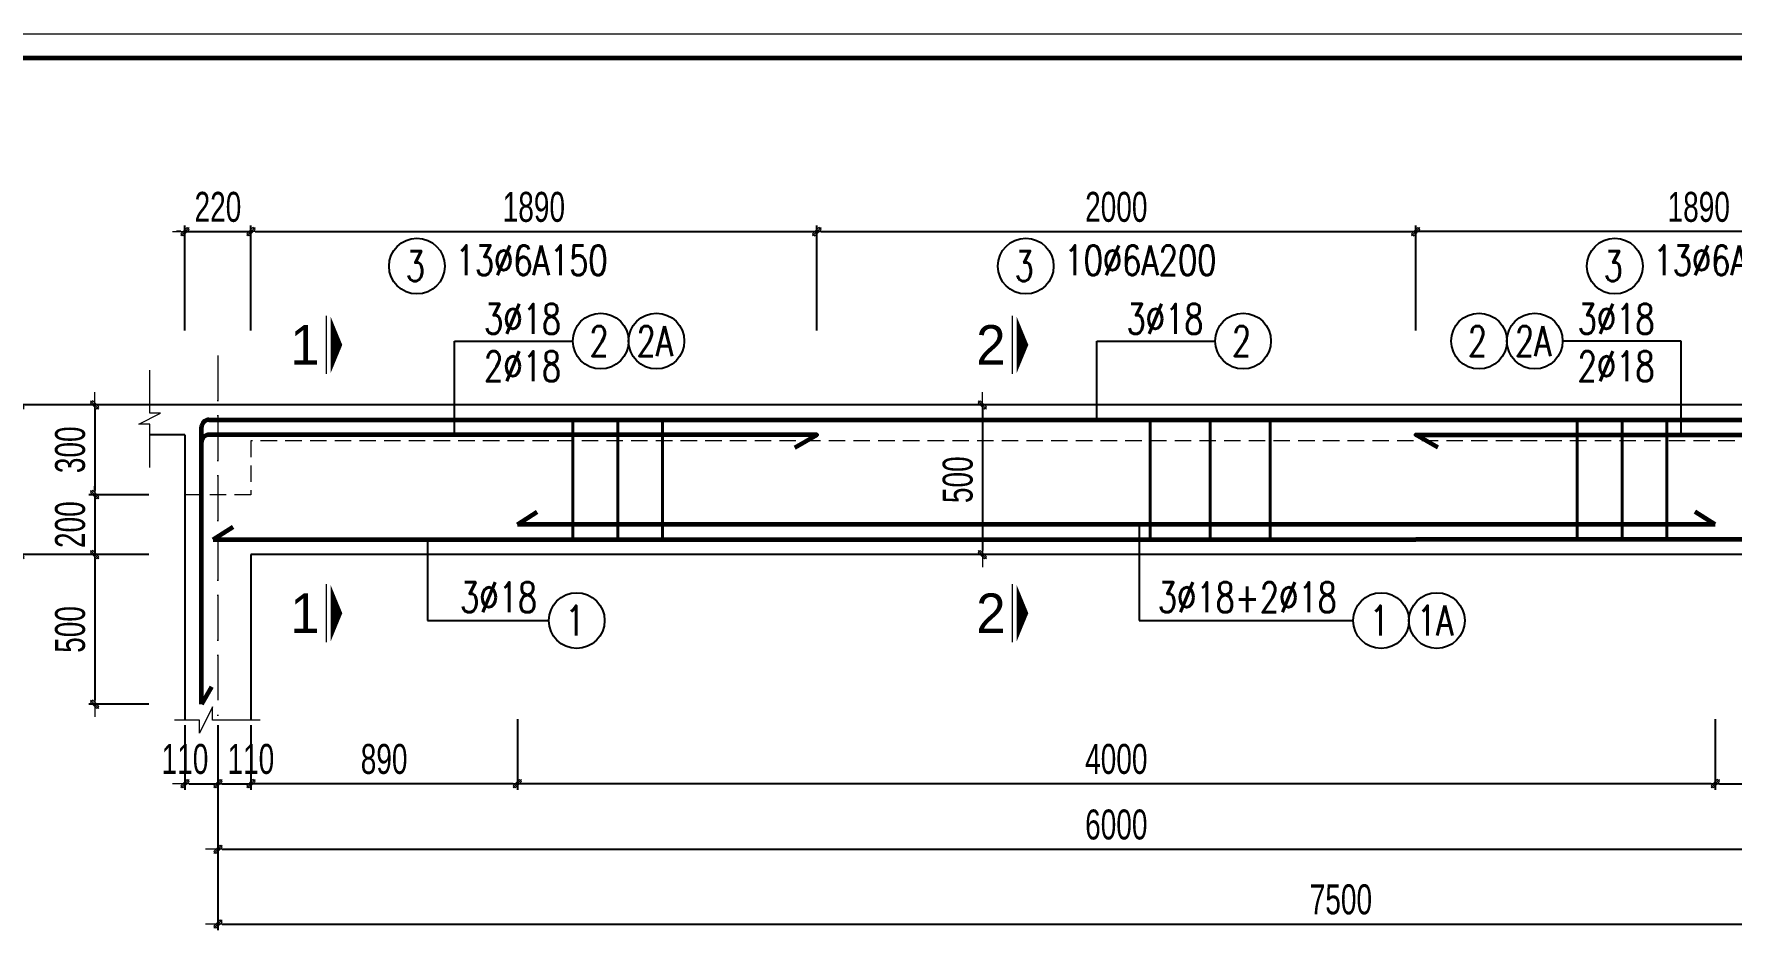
# Model space of a CAD drawing. Header units: millimetres. Extents: x -295047 to 29144, y -724756 to -246879.
# Drawn here: x -37390 to -31722, y -347608 to -344605 of the extents above; entities that cross this region are included whole.
import ezdxf
from ezdxf.enums import TextEntityAlignment as Align

# ---------------------------------------------------------------- set-up
doc = ezdxf.new("R2010")
doc.units = ezdxf.units.MM
doc.header["$MEASUREMENT"] = 0
doc.header["$PDMODE"] = 32
doc.linetypes.add('DASHDOT', pattern=[1, 0.5, -0.25, 0, -0.25])
doc.linetypes.add('HIDDEN', pattern=[0.375, 0.25, -0.125])
doc.layers.get('Defpoints').update_dxf_attribs({"color": 1})
for name, color, linetype, lineweight in [('Khungten_LCDI', 7, 'Continuous', 5), ('LC Dim', 8, 'Continuous', 18), ('LC Khac', 4, 'Continuous', 9), ('LC MANH DUT', 35, 'HIDDEN', 5), ('LC Net dam2', 6, 'Continuous', 40), ('LC Net dam3', 1, 'Continuous', 60), ('LC Net manh', 219, 'Continuous', 5), ('LC Net thay', 7, 'Continuous', 25), ('LC Net truc', 79, 'DASHDOT', 13), ('LC Text1', 3, 'Continuous', 20), ('LC Text2', 7, 'Continuous', 25), ('MANH', 147, 'Continuous', 13)]:
    doc.layers.add(name, color=color, linetype=linetype, lineweight=lineweight)
doc.styles.add('HOATBIF', font='hoatbif.shx', dxfattribs={"width": 0.7})
doc.styles.add('Khungten', font='VHAVAN_1.TTF', dxfattribs={"width": 0.9, "height": 5000})
doc.styles.add('LC 1', font='VHAVANB_1.TTF')
doc.styles.add('LC 3', font='vnsimli.shx', dxfattribs={"width": 0.75})
doc.styles.add('Title', font='VHBLACK_1.TTF', dxfattribs={"width": 0.8})
doc.dimstyles.new('1-100(1-40)', dxfattribs={"dimscale": 40, "dimtxt": 2.5, "dimasz": 0.35, "dimexe": 0.5, "dimexo": 0, "dimgap": 0.8, "dimtad": 1, "dimdec": 0, "dimzin": 0, "dimdsep": 46, "dimtxsty": 'HOATBIF', "dimblk1": 'DOT', "dimblk2": 'DOT', "dimsah": 1, "dimcen": -1, "dimdle": 1, "dimclrd": 256, "dimclre": 256, "dimclrt": 4, "dimadec": 3, "dimazin": 2, "dimtfac": 0.333333, "dimtdec": 0, "dimtix": 1, "dimtmove": 2, "dimatfit": 3, "dimldrblk": 'DOT', "dimfxl": 1, "dimtvp": 0.833333, "dimtolj": 1, "dimtzin": 0, "dimarcsym": 0})

# ---------------------------------------------------------------- blocks, each defined once
blk = doc.blocks.new('lcdi KC')
at = {"layer": 'Defpoints', "lineweight": 0}
blk.add_lwpolyline([(-1200, -14850), (-1200, 14850), (40800, 14850), (40800, -14850)], close=True, dxfattribs=at)
at = {"layer": 'Khungten_LCDI', "color": 5, "lineweight": 60}
blk.add_lwpolyline([(0, -14650), (0, 14650), (40600, 14650), (40600, -14650)], close=True, dxfattribs=at)
at = {"color": 7, "style": 'Khungten', "width": 0.8}
for tag, p in [('REVISION', (39499, -10746)), ('NGAYHT', (39546, -11609))]:
    blk.add_attdef(tag, text='', height=200, dxfattribs=at).set_placement(p, align=Align.CENTER)
at = {"layer": 'LC Text1', "style": 'Title', "width": 1.485915}
for tag, p, p2 in [('TENBANVE1', (36913, -8886), (40339, -8886)), ('TENBANVE2', (36913, -9562), (40339, -9562))]:
    blk.add_attdef(tag, text='', height=250, dxfattribs=at).set_placement(p, p2, align=Align.FIT)
at = {"layer": 'LC Text1', "style": 'Title', "width": 0.7}
blk.add_attdef('SOBANVE', text='', height=250, dxfattribs=at).set_placement((39562, -13896), align=Align.CENTER)
blk = doc.blocks.new('DOT')
at = {"layer": 'LC Dim'}
blk.add_line((-3, 0), (3, 0), dxfattribs=at)
at = {"layer": 'LC Dim', "color": 4}
blk.add_line((-1, -1), (1, 1), dxfattribs=at)
blk.add_lwpolyline([(0.5, 1), (-1, -0.5), (-0.5, -1), (1, 0.5)], close=True, dxfattribs=at)
blk = doc.blocks.new('*D495')
at = {"layer": 'Defpoints', "color": 0, "ltscale": 2, "transparency": 16777216}
for p in [(-35775.2, -346893.2), (-31775.2, -346893.2), (-35775.2, -347109)]:
    blk.add_point(p, dxfattribs=at)
at = {"layer": 'LC Dim', "lineweight": -2, "ltscale": 2, "transparency": 16777216}
for p, q in [((-35775.2, -346893.2), (-35775.2, -347129)), ((-31775.2, -346893.2), (-31775.2, -347129)), ((-31789.2, -347109), (-35761.2, -347109))]:
    blk.add_line(p, q, dxfattribs=at)
at = {"layer": 'LC Dim', "lineweight": -2, "ltscale": 2, "transparency": 16777216, "xscale": 14, "yscale": 14, "zscale": 14, "rotation": 180}
blk.add_blockref('DOT', (-35775.2, -347109), dxfattribs=at)
at = {"layer": 'LC Dim', "lineweight": -2, "ltscale": 2, "transparency": 16777216, "xscale": 14, "yscale": 14, "zscale": 14}
blk.add_blockref('DOT', (-31775.2, -347109), dxfattribs=at)
at = {"layer": 'LC Dim', "color": 4, "ltscale": 2, "transparency": 16777216, "insert": (-33775.2, -347027), "char_height": 100, "attachment_point": 5, "style": 'HOATBIF'}
blk.add_mtext('\\A1;4000', dxfattribs=at)
blk = doc.blocks.new('*D496')
at = {"layer": 'Defpoints', "color": 0, "ltscale": 2, "transparency": 16777216}
for p in [(-37005.9, -345843.9), (-37186.4, -346143.9), (-37005.9, -346143.9)]:
    blk.add_point(p, dxfattribs=at)
at = {"layer": 'LC Dim', "lineweight": -2, "ltscale": 2, "transparency": 16777216}
for p, q in [((-37005.9, -345843.9), (-37206.4, -345843.9)), ((-37186.4, -345857.9), (-37186.4, -346129.9)), ((-37005.9, -346143.9), (-37206.4, -346143.9))]:
    blk.add_line(p, q, dxfattribs=at)
at = {"layer": 'LC Dim', "lineweight": -2, "ltscale": 2, "transparency": 16777216, "xscale": 14, "yscale": 14, "zscale": 14}
for p, rotation in [((-37186.4, -345843.9), 90), ((-37186.4, -346143.9), 270)]:
    blk.add_blockref('DOT', p, dxfattribs=dict(at, rotation=rotation))
at = {"layer": 'LC Dim', "color": 4, "ltscale": 2, "transparency": 16777216, "insert": (-37268.4, -345993.9), "char_height": 100, "attachment_point": 5, "rotation": 90, "style": 'HOATBIF'}
blk.add_mtext('\\A1;300', dxfattribs=at)
blk = doc.blocks.new('*D497')
at = {"layer": 'Defpoints', "color": 0, "ltscale": 2, "transparency": 16777216}
for p in [(-33965.9, -345843.9), (-34222.3, -346343.9), (-33965.9, -346343.9)]:
    blk.add_point(p, dxfattribs=at)
at = {"layer": 'LC Dim', "lineweight": -2, "ltscale": 2, "transparency": 16777216}
for p, q in [((-33965.9, -345843.9), (-34242.3, -345843.9)), ((-34222.3, -345857.9), (-34222.3, -346329.9)), ((-33965.9, -346343.9), (-34242.3, -346343.9))]:
    blk.add_line(p, q, dxfattribs=at)
at = {"layer": 'LC Dim', "lineweight": -2, "ltscale": 2, "transparency": 16777216, "xscale": 14, "yscale": 14, "zscale": 14}
for p, rotation in [((-34222.3, -345843.9), 90), ((-34222.3, -346343.9), 270)]:
    blk.add_blockref('DOT', p, dxfattribs=dict(at, rotation=rotation))
at = {"layer": 'LC Dim', "color": 4, "ltscale": 2, "transparency": 16777216, "insert": (-34304.3, -346093.9), "char_height": 100, "attachment_point": 5, "rotation": 90, "style": 'HOATBIF'}
blk.add_mtext('\\A1;500', dxfattribs=at)
blk = doc.blocks.new('*D498')
at = {"layer": 'Defpoints', "color": 0, "ltscale": 2, "transparency": 16777216}
for p in [(-37005.9, -346143.9), (-37186.4, -346343.9), (-37005.9, -346343.9)]:
    blk.add_point(p, dxfattribs=at)
at = {"layer": 'LC Dim', "lineweight": -2, "ltscale": 2, "transparency": 16777216}
for p, q in [((-37005.9, -346143.9), (-37206.4, -346143.9)), ((-37186.4, -346129.9), (-37186.4, -346115.9)), ((-37186.4, -346143.9), (-37186.4, -346343.9)), ((-37005.9, -346343.9), (-37206.4, -346343.9)), ((-37186.4, -346357.9), (-37186.4, -346371.9))]:
    blk.add_line(p, q, dxfattribs=at)
at = {"layer": 'LC Dim', "lineweight": -2, "ltscale": 2, "transparency": 16777216, "xscale": 14, "yscale": 14, "zscale": 14}
for p, rotation in [((-37186.4, -346143.9), 270), ((-37186.4, -346343.9), 90)]:
    blk.add_blockref('DOT', p, dxfattribs=dict(at, rotation=rotation))
at = {"layer": 'LC Dim', "color": 4, "ltscale": 2, "transparency": 16777216, "insert": (-37268.4, -346243.9), "char_height": 100, "attachment_point": 5, "rotation": 90, "style": 'HOATBIF'}
blk.add_mtext('\\A1;200', dxfattribs=at)
blk = doc.blocks.new('*D499')
at = {"layer": 'Defpoints', "color": 0, "ltscale": 2, "transparency": 16777216}
for p in [(-32775.2, -345265.4), (-34775.2, -345595.7), (-32775.2, -345595.7)]:
    blk.add_point(p, dxfattribs=at)
at = {"layer": 'LC Dim', "lineweight": -2, "ltscale": 2, "transparency": 16777216}
for p, q in [((-34775.2, -345595.7), (-34775.2, -345245.4)), ((-32775.2, -345595.7), (-32775.2, -345245.4)), ((-34761.2, -345265.4), (-32789.2, -345265.4))]:
    blk.add_line(p, q, dxfattribs=at)
at = {"layer": 'LC Dim', "lineweight": -2, "ltscale": 2, "transparency": 16777216, "xscale": 14, "yscale": 14, "zscale": 14, "rotation": 180}
blk.add_blockref('DOT', (-34775.2, -345265.4), dxfattribs=at)
at = {"layer": 'LC Dim', "lineweight": -2, "ltscale": 2, "transparency": 16777216, "xscale": 14, "yscale": 14, "zscale": 14}
blk.add_blockref('DOT', (-32775.2, -345265.4), dxfattribs=at)
at = {"layer": 'LC Dim', "color": 4, "ltscale": 2, "transparency": 16777216, "insert": (-33775.2, -345183.4), "char_height": 100, "attachment_point": 5, "style": 'HOATBIF'}
blk.add_mtext('\\A1;2000', dxfattribs=at)
blk = doc.blocks.new('*D500')
at = {"layer": 'Defpoints', "color": 0, "ltscale": 2, "transparency": 16777216}
for p in [(-37005.9, -345843.9), (-37436.4, -346343.9), (-37005.9, -346343.9)]:
    blk.add_point(p, dxfattribs=at)
at = {"layer": 'LC Dim', "lineweight": -2, "ltscale": 2, "transparency": 16777216}
for p, q in [((-37005.9, -345843.9), (-37456.4, -345843.9)), ((-37436.4, -345857.9), (-37436.4, -346329.9)), ((-37005.9, -346343.9), (-37456.4, -346343.9))]:
    blk.add_line(p, q, dxfattribs=at)
at = {"layer": 'LC Dim', "lineweight": -2, "ltscale": 2, "transparency": 16777216, "xscale": 14, "yscale": 14, "zscale": 14}
for p, rotation in [((-37436.4, -345843.9), 90), ((-37436.4, -346343.9), 270)]:
    blk.add_blockref('DOT', p, dxfattribs=dict(at, rotation=rotation))
at = {"layer": 'LC Dim', "color": 4, "ltscale": 2, "transparency": 16777216, "insert": (-37518.4, -346093.9), "char_height": 100, "attachment_point": 5, "rotation": 90, "style": 'HOATBIF'}
blk.add_mtext('\\A1;500', dxfattribs=at)
blk = doc.blocks.new('*D470')
at = {"layer": 'Defpoints', "color": 0, "ltscale": 2, "transparency": 16777216}
for p in [(-36885.2, -346913.4), (-36775.2, -346913.4), (-36775.2, -347109)]:
    blk.add_point(p, dxfattribs=at)
at = {"layer": 'LC Dim', "lineweight": -2, "ltscale": 2, "transparency": 16777216}
for p, q in [((-36885.2, -346913.4), (-36885.2, -347129)), ((-36775.2, -346913.4), (-36775.2, -347129)), ((-36871.2, -347109), (-36789.2, -347109))]:
    blk.add_line(p, q, dxfattribs=at)
at = {"layer": 'LC Dim', "lineweight": -2, "ltscale": 2, "transparency": 16777216, "xscale": 14, "yscale": 14, "zscale": 14, "rotation": 180}
blk.add_blockref('DOT', (-36885.2, -347109), dxfattribs=at)
at = {"layer": 'LC Dim', "lineweight": -2, "ltscale": 2, "transparency": 16777216, "xscale": 14, "yscale": 14, "zscale": 14}
blk.add_blockref('DOT', (-36775.2, -347109), dxfattribs=at)
at = {"layer": 'LC Dim', "color": 4, "ltscale": 2, "transparency": 16777216, "insert": (-36885.2, -347027), "char_height": 100, "attachment_point": 5, "style": 'HOATBIF'}
blk.add_mtext('\\A1;110', dxfattribs=at)
blk = doc.blocks.new('*D471')
at = {"layer": 'Defpoints', "color": 0, "ltscale": 2, "transparency": 16777216}
for p in [(-36775.2, -346913.4), (-36665.2, -346913.4), (-36665.2, -347109)]:
    blk.add_point(p, dxfattribs=at)
at = {"layer": 'LC Dim', "lineweight": -2, "ltscale": 2, "transparency": 16777216}
for p, q in [((-36775.2, -346913.4), (-36775.2, -347129)), ((-36665.2, -346913.4), (-36665.2, -347129)), ((-36761.2, -347109), (-36679.2, -347109))]:
    blk.add_line(p, q, dxfattribs=at)
at = {"layer": 'LC Dim', "lineweight": -2, "ltscale": 2, "transparency": 16777216, "xscale": 14, "yscale": 14, "zscale": 14, "rotation": 180}
blk.add_blockref('DOT', (-36775.2, -347109), dxfattribs=at)
at = {"layer": 'LC Dim', "lineweight": -2, "ltscale": 2, "transparency": 16777216, "xscale": 14, "yscale": 14, "zscale": 14}
blk.add_blockref('DOT', (-36665.2, -347109), dxfattribs=at)
at = {"layer": 'LC Dim', "color": 4, "ltscale": 2, "transparency": 16777216, "insert": (-36665.2, -347027), "char_height": 100, "attachment_point": 5, "style": 'HOATBIF'}
blk.add_mtext('\\A1;110', dxfattribs=at)
blk = doc.blocks.new('*D475')
at = {"layer": 'Defpoints', "color": 0, "ltscale": 2, "transparency": 16777216}
for p in [(-36775.2, -346913.4), (-30775.2, -346913.4), (-30775.2, -347327.9)]:
    blk.add_point(p, dxfattribs=at)
at = {"layer": 'LC Dim', "lineweight": -2, "ltscale": 2, "transparency": 16777216}
for p, q in [((-36775.2, -346913.4), (-36775.2, -347347.9)), ((-30775.2, -346913.4), (-30775.2, -347347.9)), ((-36761.2, -347327.9), (-30789.2, -347327.9))]:
    blk.add_line(p, q, dxfattribs=at)
at = {"layer": 'LC Dim', "lineweight": -2, "ltscale": 2, "transparency": 16777216, "xscale": 14, "yscale": 14, "zscale": 14, "rotation": 180}
blk.add_blockref('DOT', (-36775.2, -347327.9), dxfattribs=at)
at = {"layer": 'LC Dim', "lineweight": -2, "ltscale": 2, "transparency": 16777216, "xscale": 14, "yscale": 14, "zscale": 14}
blk.add_blockref('DOT', (-30775.2, -347327.9), dxfattribs=at)
at = {"layer": 'LC Dim', "color": 4, "ltscale": 2, "transparency": 16777216, "insert": (-33775.2, -347245.9), "char_height": 100, "attachment_point": 5, "style": 'HOATBIF'}
blk.add_mtext('\\A1;6000', dxfattribs=at)
blk = doc.blocks.new('*D476')
at = {"layer": 'Defpoints', "color": 0, "ltscale": 2, "transparency": 16777216}
for p in [(-36775.2, -346913.4), (-29275.2, -346913.4), (-29275.2, -347577.9)]:
    blk.add_point(p, dxfattribs=at)
at = {"layer": 'LC Dim', "lineweight": -2, "ltscale": 2, "transparency": 16777216}
for p, q in [((-36775.2, -346913.4), (-36775.2, -347597.9)), ((-29275.2, -346913.4), (-29275.2, -347597.9)), ((-36761.2, -347577.9), (-29289.2, -347577.9))]:
    blk.add_line(p, q, dxfattribs=at)
at = {"layer": 'LC Dim', "lineweight": -2, "ltscale": 2, "transparency": 16777216, "xscale": 14, "yscale": 14, "zscale": 14, "rotation": 180}
blk.add_blockref('DOT', (-36775.2, -347577.9), dxfattribs=at)
at = {"layer": 'LC Dim', "lineweight": -2, "ltscale": 2, "transparency": 16777216, "xscale": 14, "yscale": 14, "zscale": 14}
blk.add_blockref('DOT', (-29275.2, -347577.9), dxfattribs=at)
at = {"layer": 'LC Dim', "color": 4, "ltscale": 2, "transparency": 16777216, "insert": (-33025.2, -347495.9), "char_height": 100, "attachment_point": 5, "style": 'HOATBIF'}
blk.add_mtext('\\A1;7500', dxfattribs=at)
blk = doc.blocks.new('*D477')
at = {"layer": 'Defpoints', "color": 0, "ltscale": 2, "transparency": 16777216}
for p in [(-36665.2, -345265.4), (-36885.2, -345595.7), (-36665.2, -345595.7)]:
    blk.add_point(p, dxfattribs=at)
at = {"layer": 'LC Dim', "lineweight": -2, "ltscale": 2, "transparency": 16777216}
for p, q in [((-36885.2, -345595.7), (-36885.2, -345245.4)), ((-36665.2, -345595.7), (-36665.2, -345245.4)), ((-36899.2, -345265.4), (-36913.2, -345265.4)), ((-36885.2, -345265.4), (-36665.2, -345265.4)), ((-36651.2, -345265.4), (-36637.2, -345265.4))]:
    blk.add_line(p, q, dxfattribs=at)
at = {"layer": 'LC Dim', "lineweight": -2, "ltscale": 2, "transparency": 16777216, "xscale": 14, "yscale": 14, "zscale": 14}
blk.add_blockref('DOT', (-36885.2, -345265.4), dxfattribs=at)
at = {"layer": 'LC Dim', "lineweight": -2, "ltscale": 2, "transparency": 16777216, "xscale": 14, "yscale": 14, "zscale": 14, "rotation": 180}
blk.add_blockref('DOT', (-36665.2, -345265.4), dxfattribs=at)
at = {"layer": 'LC Dim', "color": 4, "ltscale": 2, "transparency": 16777216, "insert": (-36775.2, -345183.4), "char_height": 100, "attachment_point": 5, "style": 'HOATBIF'}
blk.add_mtext('\\A1;220', dxfattribs=at)
blk = doc.blocks.new('*D478')
at = {"layer": 'Defpoints', "color": 0, "ltscale": 2, "transparency": 16777216}
for p in [(-34775.2, -345265.4), (-36665.2, -345595.7), (-34775.2, -345595.7)]:
    blk.add_point(p, dxfattribs=at)
at = {"layer": 'LC Dim', "lineweight": -2, "ltscale": 2, "transparency": 16777216}
for p, q in [((-36665.2, -345595.7), (-36665.2, -345245.4)), ((-34775.2, -345595.7), (-34775.2, -345245.4)), ((-36651.2, -345265.4), (-34789.2, -345265.4))]:
    blk.add_line(p, q, dxfattribs=at)
at = {"layer": 'LC Dim', "lineweight": -2, "ltscale": 2, "transparency": 16777216, "xscale": 14, "yscale": 14, "zscale": 14, "rotation": 180}
blk.add_blockref('DOT', (-36665.2, -345265.4), dxfattribs=at)
at = {"layer": 'LC Dim', "lineweight": -2, "ltscale": 2, "transparency": 16777216, "xscale": 14, "yscale": 14, "zscale": 14}
blk.add_blockref('DOT', (-34775.2, -345265.4), dxfattribs=at)
at = {"layer": 'LC Dim', "color": 4, "ltscale": 2, "transparency": 16777216, "insert": (-35720.2, -345183.4), "char_height": 100, "attachment_point": 5, "style": 'HOATBIF'}
blk.add_mtext('\\A1;1890', dxfattribs=at)
blk = doc.blocks.new('*D480')
at = {"layer": 'Defpoints', "color": 0, "ltscale": 2, "transparency": 16777216}
for p in [(-32775.2, -345265.4), (-32775.2, -345595.7), (-30885.2, -345595.7)]:
    blk.add_point(p, dxfattribs=at)
at = {"layer": 'LC Dim', "lineweight": -2, "ltscale": 2, "transparency": 16777216}
for p, q in [((-32775.2, -345595.7), (-32775.2, -345245.4)), ((-30885.2, -345595.7), (-30885.2, -345245.4)), ((-30899.2, -345265.4), (-32761.2, -345265.4))]:
    blk.add_line(p, q, dxfattribs=at)
at = {"layer": 'LC Dim', "lineweight": -2, "ltscale": 2, "transparency": 16777216, "xscale": 14, "yscale": 14, "zscale": 14, "rotation": 180}
blk.add_blockref('DOT', (-32775.2, -345265.4), dxfattribs=at)
at = {"layer": 'LC Dim', "lineweight": -2, "ltscale": 2, "transparency": 16777216, "xscale": 14, "yscale": 14, "zscale": 14}
blk.add_blockref('DOT', (-30885.2, -345265.4), dxfattribs=at)
at = {"layer": 'LC Dim', "color": 4, "ltscale": 2, "transparency": 16777216, "insert": (-31830.2, -345183.4), "char_height": 100, "attachment_point": 5, "style": 'HOATBIF'}
blk.add_mtext('\\A1;1890', dxfattribs=at)
blk = doc.blocks.new('*D484')
at = {"layer": 'Defpoints', "color": 0, "ltscale": 2, "transparency": 16777216}
for p in [(-37005.9, -346343.9), (-37186.4, -346843.9), (-37005.9, -346843.9)]:
    blk.add_point(p, dxfattribs=at)
at = {"layer": 'LC Dim', "lineweight": -2, "ltscale": 2, "transparency": 16777216}
for p, q in [((-37005.9, -346343.9), (-37206.4, -346343.9)), ((-37186.4, -346357.9), (-37186.4, -346829.9)), ((-37005.9, -346843.9), (-37206.4, -346843.9))]:
    blk.add_line(p, q, dxfattribs=at)
at = {"layer": 'LC Dim', "lineweight": -2, "ltscale": 2, "transparency": 16777216, "xscale": 14, "yscale": 14, "zscale": 14}
for p, rotation in [((-37186.4, -346343.9), 90), ((-37186.4, -346843.9), 270)]:
    blk.add_blockref('DOT', p, dxfattribs=dict(at, rotation=rotation))
at = {"layer": 'LC Dim', "color": 4, "ltscale": 2, "transparency": 16777216, "insert": (-37268.4, -346593.9), "char_height": 100, "attachment_point": 5, "rotation": 90, "style": 'HOATBIF'}
blk.add_mtext('\\A1;500', dxfattribs=at)
blk = doc.blocks.new('*D372')
at = {"layer": 'Defpoints', "color": 0, "ltscale": 2, "transparency": 16777216}
for p in [(-31775.2, -346893.2), (-30885.2, -346923.7), (-30885.2, -347109)]:
    blk.add_point(p, dxfattribs=at)
at = {"layer": 'LC Dim', "lineweight": -2, "ltscale": 2, "transparency": 16777216}
for p, q in [((-31775.2, -346893.2), (-31775.2, -347129)), ((-30885.2, -346923.7), (-30885.2, -347129)), ((-31761.2, -347109), (-30899.2, -347109))]:
    blk.add_line(p, q, dxfattribs=at)
at = {"layer": 'LC Dim', "lineweight": -2, "ltscale": 2, "transparency": 16777216, "xscale": 14, "yscale": 14, "zscale": 14, "rotation": 180}
blk.add_blockref('DOT', (-31775.2, -347109), dxfattribs=at)
at = {"layer": 'LC Dim', "lineweight": -2, "ltscale": 2, "transparency": 16777216, "xscale": 14, "yscale": 14, "zscale": 14}
blk.add_blockref('DOT', (-30885.2, -347109), dxfattribs=at)
at = {"layer": 'LC Dim', "color": 4, "ltscale": 2, "transparency": 16777216, "insert": (-31330.2, -347027), "char_height": 100, "attachment_point": 5, "style": 'HOATBIF'}
blk.add_mtext('\\A1;890', dxfattribs=at)
blk = doc.blocks.new('*D373')
at = {"layer": 'Defpoints', "color": 0, "ltscale": 2, "transparency": 16777216}
for p in [(-36665.2, -346923.7), (-35775.2, -346893.2), (-36665.2, -347109)]:
    blk.add_point(p, dxfattribs=at)
at = {"layer": 'LC Dim', "lineweight": -2, "ltscale": 2, "transparency": 16777216}
for p, q in [((-36665.2, -346923.7), (-36665.2, -347129)), ((-35775.2, -346893.2), (-35775.2, -347129)), ((-35789.2, -347109), (-36651.2, -347109))]:
    blk.add_line(p, q, dxfattribs=at)
at = {"layer": 'LC Dim', "lineweight": -2, "ltscale": 2, "transparency": 16777216, "xscale": 14, "yscale": 14, "zscale": 14, "rotation": 180}
blk.add_blockref('DOT', (-36665.2, -347109), dxfattribs=at)
at = {"layer": 'LC Dim', "lineweight": -2, "ltscale": 2, "transparency": 16777216, "xscale": 14, "yscale": 14, "zscale": 14}
blk.add_blockref('DOT', (-35775.2, -347109), dxfattribs=at)
at = {"layer": 'LC Dim', "color": 4, "ltscale": 2, "transparency": 16777216, "insert": (-36220.2, -347027), "char_height": 100, "attachment_point": 5, "style": 'HOATBIF'}
blk.add_mtext('\\A1;890', dxfattribs=at)

msp = doc.modelspace()

# ---------------------------------------------------------------- linework, layer by layer
at = {"layer": 'LC Khac', "color": 1, "ltscale": 2}
for p, q in [((-36413.5, -345546.5), (-36413.5, -345740.7)), ((-34122.6, -345546.5), (-34122.6, -345740.7)), ((-36413.5, -346442.6), (-36413.5, -346636.7)), ((-34122.6, -346442.6), (-34122.6, -346636.7))]:
    msp.add_line(p, q, dxfattribs=at)
for points in [[(-36359.9, -345643.6, 0, 188.6, 0), (-36398.8, -345643.6, 110, 110, 0)], [(-34069, -345643.6, 0, 188.6, 0), (-34108, -345643.6, 110, 110, 0)], [(-36359.9, -346539.7, 0, 188.6, 0), (-36398.8, -346539.7, 110, 110, 0)], [(-34069, -346539.7, 0, 188.6, 0), (-34108, -346539.7, 110, 110, 0)]]:
    msp.add_lwpolyline(points, format="xyseb", dxfattribs=at)
at = {"layer": 'LC MANH DUT', "ltscale": 220}
for p, q in [((-36665.2, -345963.9), (-36665.2, -346143.9)), ((-30885.2, -345963.9), (-36665.2, -345963.9)), ((-36665.2, -346143.9), (-36885.2, -346143.9))]:
    msp.add_line(p, q, dxfattribs=at)
at = {"layer": 'LC Net dam2'}
for p, q in [((-35590.3, -345893.9), (-35590.3, -346293.9)), ((-35440.3, -345893.9), (-35440.3, -346293.9)), ((-35290.3, -345893.9), (-35290.3, -346293.9)), ((-33661.7, -345893.9), (-33661.7, -346293.9)), ((-33461.7, -345893.9), (-33461.7, -346293.9)), ((-33261.7, -345893.9), (-33261.7, -346293.9)), ((-32236.3, -345893.9), (-32236.3, -346293.9)), ((-32086.3, -345893.9), (-32086.3, -346293.9)), ((-31936.3, -345893.9), (-31936.3, -346293.9))]:
    msp.add_line(p, q, dxfattribs=at)
at = {"layer": 'LC Net dam3'}
for p, q in [((-36830.2, -346843.9), (-36830.2, -345918.9)), ((-36805.2, -345893.9), (-32625.2, -345893.9)), ((-32625.2, -345893.9), (-29245.2, -345893.9)), ((-36830.2, -346843.9), (-36830.2, -345978.9)), ((-31775.2, -346243.9), (-35775.2, -346243.9)), ((-36791.4, -346293.9), (-32775.2, -346293.9)), ((-30750.6, -346293.9), (-32775.2, -346293.9)), ((-36796.5, -346785.5), (-36830.2, -346843.9))]:
    msp.add_line(p, q, dxfattribs=at)
at = {"layer": 'LC Net dam3', "ltscale": 2}
for p, q in [((-35775.2, -346243.9), (-35708.6, -346200.7)), ((-31775.2, -346243.9), (-31841.8, -346200.7)), ((-36791.4, -346293.9), (-36724.8, -346250.7))]:
    msp.add_line(p, q, dxfattribs=at)
at = {"layer": 'LC Net dam3'}
for points in [[(-34848.9, -345986.5), (-34775.2, -345943.9), (-36805.2, -345943.9)], [(-32701.5, -345986.5), (-32775.2, -345943.9), (-30745.2, -345943.9)]]:
    msp.add_lwpolyline(points, dxfattribs=at)
for centre in [(-36805.2, -345918.9), (-36805.2, -345968.9)]:
    msp.add_arc(centre, 25, 90, 180, dxfattribs=at)
at = {"layer": 'LC Net manh'}
msp.add_lwpolyline([(-36634.5, -346896.6), (-36792.9, -346896.6), (-36792.9, -346852.6), (-36836.9, -346940.6), (-36836.9, -346896.6), (-36920.1, -346896.6)], dxfattribs=at)
at = {"layer": 'LC Net thay', "ltscale": 200}
for p, q in [((-36885.2, -345843.9), (-37002.9, -345843.9, -23.7)), ((-29165.2, -345843.9), (-36885.2, -345843.9)), ((-36885.2, -345943.9), (-37002.9, -345943.9, -23.7)), ((-36885.2, -345943.9), (-36885.2, -346896.6)), ((-30885.2, -346343.9), (-36665.2, -346343.9)), ((-36665.2, -346343.9), (-36665.2, -346896.6))]:
    msp.add_line(p, q, dxfattribs=at)
at = {"layer": 'LC Net truc', "ltscale": 200}
for p, q in [((-36775.2, -345679.4), (-36775.2, -346836.6)), ((-36775.2, -345729.4), (-36775.2, -347545.4))]:
    msp.add_line(p, q, dxfattribs=at)
at = {"layer": 'LC Text2', "ltscale": 100}
for centre in [(-36110.6, -345380.5), (-35497, -345630.8), (-35310.9, -345630.8), (-32563.9, -345630.8), (-32377.8, -345630.8)]:
    msp.add_circle(centre, 93.1, dxfattribs=at)
at = {"layer": 'LC Text2', "linetype": 'ByBlock'}
for centre in [(-34077.5, -345380.5), (-32110.6, -345380.5), (-33351.8, -345630.8), (-35577.1, -346564.4), (-32891.1, -346564.4), (-32705, -346564.4)]:
    msp.add_circle(centre, 93.1, dxfattribs=at)
at = {"layer": 'MANH', "ltscale": 2, "elevation": -18.9}
msp.add_lwpolyline([(-37002.9, -346052.9), (-37002.9, -345908.3), (-37039, -345908.3), (-36966.7, -345872.1), (-37002.9, -345872.1), (-37002.9, -345727.5)], dxfattribs=at)

# ---------------------------------------------------------------- block references
at = {"layer": 'LC Net thay', "xscale": 0.3999999999995694, "yscale": 0.3999999999995694, "zscale": 0.3999999999995694}
msp.add_blockref('lcdi KC', (-38624.2, -350545.3), dxfattribs=at)

# ---------------------------------------------------------------- texts
at = {"ltscale": 2, "style": 'LC 1'}
for tag, p in [('1', (-36484.9, -345643.6)), ('2', (-34194, -345643.6)), ('1', (-36484.9, -346539.7)), ('2', (-34194, -346539.7))]:
    msp.add_attdef(tag, text='A', height=132, dxfattribs=at).set_placement(p, align=Align.MIDDLE_CENTER)
at = {"layer": 'LC Text2', "linetype": 'ByBlock', "style": 'LC 3', "width": 0.75}
for s, p in [('3', (-36115.8, -345380.5)), ('3', (-34082.7, -345380.5)), ('3', (-32115.8, -345380.5)), ('2', (-35502.3, -345630.8)), ('2A', (-35316.2, -345630.8)), ('2', (-33357, -345630.8)), ('2', (-32569.2, -345630.8)), ('2A', (-32383, -345630.8)), ('1', (-35582.3, -346564.4)), ('1', (-32896.3, -346564.4)), ('1A', (-32710.2, -346564.4))]:
    msp.add_text(s, height=100, dxfattribs=at).set_placement(p, align=Align.MIDDLE_CENTER)
for s, p in [('13%%C6A150', (-35981.5, -345411.3)), ('10%%C6A200', (-33948.5, -345411.3)), ('13%%C6A150', (-31981.5, -345411.3)), ('3%%C18', (-35886.4, -345606.8)), ('3%%C18', (-33741.2, -345606.8)), ('3%%C18', (-32234.8, -345606.8)), ('2%%C18', (-35886.4, -345764.9)), ('2%%C18', (-32234.8, -345764.9)), ('3%%C18', (-35966.5, -346536.4)), ('3%%C18+2%%C18', (-33636.6, -346536.4))]:
    msp.add_text(s, height=100, dxfattribs=at).set_placement(p)

# ---------------------------------------------------------------- dimensions: what is measured, and where the dimension line sits
at = {"layer": 'LC Dim', "ltscale": 2}
for base, p1, p2, picture, middle in [((-36665.2, -345265.4), (-36885.2, -345595.7), (-36665.2, -345595.7), '*D477', (-36775.2, -345183.4)), ((-34775.2, -345265.4), (-36665.2, -345595.7), (-34775.2, -345595.7), '*D478', (-35720.2, -345183.4)), ((-32775.2, -345265.4), (-34775.2, -345595.7), (-32775.2, -345595.7), '*D499', (-33775.2, -345183.4)), ((-30775.2, -347327.9), (-36775.2, -346913.4), (-30775.2, -346913.4), '*D475', (-33775.2, -347245.9)), ((-29275.2, -347577.9), (-36775.2, -346913.4), (-29275.2, -346913.4), '*D476', (-33025.2, -347495.9)), ((-36665.2, -347109), (-35775.2, -346893.2), (-36665.2, -346923.7), '*D373', (-36220.2, -347027)), ((-35775.2, -347109), (-31775.2, -346893.2), (-35775.2, -346893.2), '*D495', (-33775.2, -347027)), ((-30885.2, -347109), (-31775.2, -346893.2), (-30885.2, -346923.7), '*D372', (-31330.2, -347027))]:
    dim = msp.add_linear_dim(base=base, p1=p1, p2=p2, dimstyle='1-100(1-40)', dxfattribs=at)
    dim.commit()
    dim.dimension.update_dxf_attribs({"geometry": picture, "text_midpoint": middle})
for base, p1, p2, angle, picture, middle in [((-32775.2, -345265.4), (-30885.2, -345595.7), (-32775.2, -345595.7), 180, '*D480', (-31830.2, -345183.4)), ((-37436.4, -346343.9), (-37005.9, -345843.9), (-37005.9, -346343.9), 90, '*D500', (-37518.4, -346093.9)), ((-37186.4, -346143.9), (-37005.9, -345843.9), (-37005.9, -346143.9), 90, '*D496', (-37268.4, -345993.9)), ((-34222.3, -346343.9), (-33965.9, -345843.9), (-33965.9, -346343.9), 90, '*D497', (-34304.3, -346093.9)), ((-37186.4, -346343.9), (-37005.9, -346143.9), (-37005.9, -346343.9), 90, '*D498', (-37268.4, -346243.9)), ((-37186.4, -346843.9), (-37005.9, -346343.9), (-37005.9, -346843.9), 90, '*D484', (-37268.4, -346593.9))]:
    dim = msp.add_linear_dim(base=base, p1=p1, p2=p2, angle=angle, dimstyle='1-100(1-40)', dxfattribs=at)
    dim.commit()
    dim.dimension.update_dxf_attribs({"geometry": picture, "text_midpoint": middle})
for base, p1, p2, picture, middle in [((-36775.2, -347109), (-36885.2, -346913.4), (-36775.2, -346913.4), '*D470', (-36885.2, -347027)), ((-36665.2, -347109), (-36775.2, -346913.4), (-36665.2, -346913.4), '*D471', (-36665.2, -347027))]:
    dim = msp.add_linear_dim(base=base, p1=p1, p2=p2, dimstyle='1-100(1-40)', dxfattribs=at)
    dim.commit()
    dim.dimension.update_dxf_attribs({"geometry": picture, "text_midpoint": middle, "dimtype": 160})

# ---------------------------------------------------------------- leaders
for points in [[(-35985.5, -345893.9), (-35985.5, -345630.8), (-35590.1, -345630.8)], [(-35985.5, -345943.9), (-35985.5, -345630.8), (-35590.1, -345630.8)], [(-33840.2, -345893.9), (-33840.2, -345630.8), (-33444.8, -345630.8)], [(-31889.4, -345893.9), (-31889.4, -345630.8), (-32284.7, -345630.8)], [(-31889.4, -345943.9), (-31889.4, -345630.8), (-32284.7, -345630.8)], [(-33699, -346243.9), (-33699, -346564.4), (-32984.2, -346564.4)], [(-36075.2, -346293.9), (-36075.2, -346564.4), (-35670.1, -346564.4)], [(-33699, -346293.9), (-33699, -346564.4), (-32984.2, -346564.4)]]:
    msp.add_leader(points, dimstyle='1-100(1-40)', dxfattribs=at)

doc.saveas('drawing.dxf')
